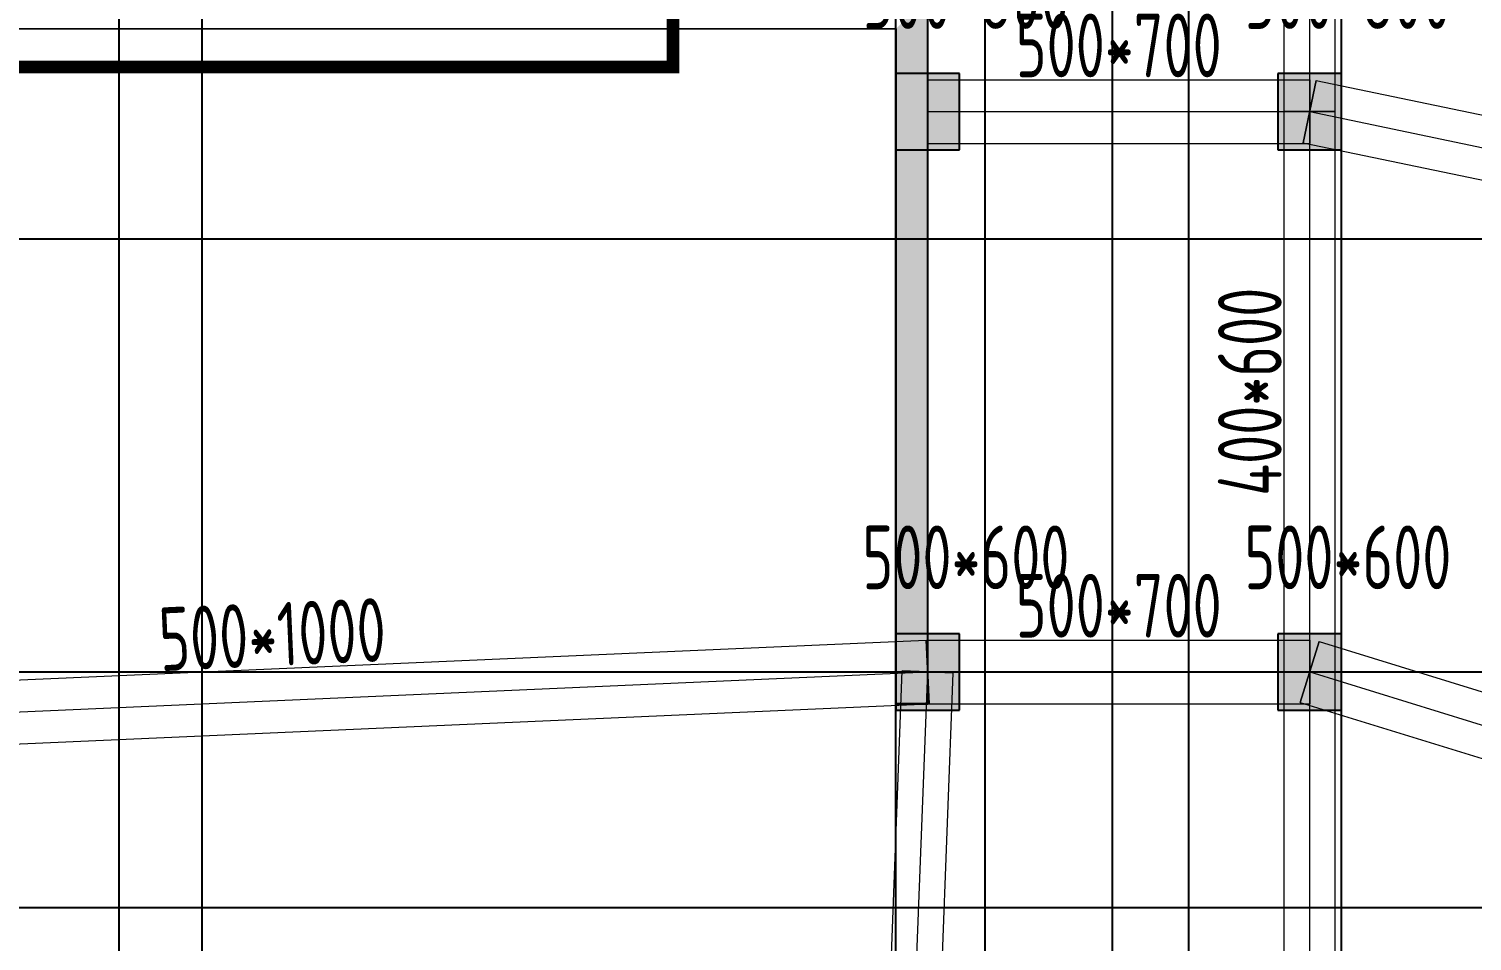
# Model space of a CAD drawing. Extents: x 369444 to 684549, y -549309 to 575337.
# Drawn here: x 435564 to 446900, y 389893 to 397057 of the extents above; entities that cross this region are included whole.
import ezdxf

# ---------------------------------------------------------------- set-up
doc = ezdxf.new("R2010")
doc.units = 0
doc.header["$LTSCALE"] = 1000
doc.header["$MEASUREMENT"] = 0
doc.linetypes.add('DASH', pattern=[0.35, 0.25, -0.1])
for name, color, linetype, lineweight, true_color in [('-1-0-1', 7, 'Continuous', 0, 0xc0c0c0), ('-1-1-2', 7, 'Continuous', 0, 0xc0c0c0), ('-2-0-1', 1, 'Continuous', 0, 0xff0000), ('-2-1-2', 9, 'Continuous', 0, 0x808080), ('1-6-1', 7, 'Continuous', 0, 0x55ff55), ('1-6-2', 7, 'Continuous', 0, 0x55ff55), ('11-6-1', 2, 'Continuous', 0, 0xffff00), ('11-6-2', 2, 'Continuous', 0, 0xffff00), ('11-6-5', 2, 'Continuous', 0, 0xffff00), ('12-6-1', 4, 'Continuous', 0, 0x00ffff), ('12-6-2', 4, 'Continuous', 0, 0x00ffff), ('12-6-5', 4, 'Continuous', 0, 0x00ffff)]:
    doc.layers.add(name, color=color, linetype=linetype, lineweight=lineweight, true_color=true_color)
for name, color, linetype in [('A-WALL-HATCH', 8, 'Continuous'), ('COLUMN', 9, 'Continuous'), ('DOTE', 1, 'Continuous'), ('PUB_HATCH', 8, 'Continuous'), ('WALL', 9, 'Continuous'), ('WINDOW', 4, 'Continuous'), ('防火分区线', 7, 'Continuous')]:
    doc.layers.add(name, color=color, linetype=linetype)
doc.styles.add('yjkcad', font='yjkeng.shx', dxfattribs={"width": 0.7, "height": 250, "bigfont": 'yjkchn.shx'})

msp = doc.modelspace()

# ---------------------------------------------------------------- hatches: boundary and pattern name
at = {"layer": 'A-WALL-HATCH'}
for points in [[(442874.7, 396106.5), (442874.7, 396706.5), (442374.7, 396706.5), (442374.7, 396106.5)], [(445874.7, 396106.5), (445874.7, 396706.5), (445374.7, 396706.5), (445374.7, 396106.5)], [(442874.7, 391706.6), (442874.7, 392306.6), (442374.7, 392306.6), (442374.7, 391706.6)], [(445874.7, 391706.6), (445874.7, 392306.6), (445374.7, 392306.6), (445374.7, 391706.6)]]:
    msp.add_hatch(color=256, dxfattribs=at).paths.add_polyline_path(points)
at = {"layer": 'PUB_HATCH'}
msp.add_hatch(color=256, dxfattribs=at).paths.add_polyline_path([(442374.6, 397057), (442374.6, 391757), (442624.6, 391757), (442624.6, 397307)])

# ---------------------------------------------------------------- linework, layer by layer
at = {"layer": '-1-0-1', "color": 0}
for p in [(442624.4, 396406.9, -3600), (445624.4, 396406.9, -3600), (442624.3, 392007.1, -3600), (445624.3, 392007.1, -3600)]:
    msp.add_point(p, dxfattribs=at)
at = {"layer": '-1-1-2', "color": 0}
for p, q in [((442624.4, 396406.9, -3600), (442624.4, 396406.9)), ((445624.4, 396406.9, -3600), (445624.4, 396406.9)), ((442624.3, 392007.1, -3600), (442624.3, 392007.1)), ((445624.3, 392007.1, -3600), (445624.3, 392007.1))]:
    msp.add_line(p, q, dxfattribs=at)
at = {"layer": '-2-0-1', "color": 0}
for p, q in [((445624.4, 396406.9, -3600), (445624.4, 401756.9, -3600)), ((442624.4, 396406.9, -3600), (442624.4, 397181.9, -3600)), ((442624.3, 392007.1, -3600), (442624.4, 396406.9, -3600)), ((442624.4, 396406.9, -3600), (445624.4, 396406.9, -3600)), ((445624.3, 392007.1, -3600), (445624.4, 396406.9, -3600)), ((445624.4, 396406.9, -3600), (451624.3, 395157.1, -3600)), ((432374.3, 391556.9, -3600), (442624.3, 392007.1, -3600)), ((442374.3, 385457, -3600), (442624.3, 392007.1, -3600)), ((442624.3, 392007.1, -3600), (445624.3, 392007.1, -3600)), ((445624.3, 385407.1, -3600), (445624.3, 392007.1, -3600)), ((445624.3, 392007.1, -3600), (451624.3, 390157.1, -3600))]:
    msp.add_line(p, q, dxfattribs=at)
at = {"layer": '-2-1-2', "color": 0}
for p, q in [((445624.4, 396406.9), (445624.4, 401756.9)), ((442624.4, 396406.9), (442624.4, 397181.9)), ((442624.3, 392007.1), (442624.4, 396406.9)), ((442624.4, 396406.9), (445624.4, 396406.9)), ((445624.3, 392007.1), (445624.4, 396406.9)), ((445624.4, 396406.9), (451624.3, 395157.1)), ((432374.3, 391556.9), (442624.3, 392007.1)), ((442374.3, 385457), (442624.3, 392007.1)), ((442624.3, 392007.1), (445624.3, 392007.1)), ((445624.3, 385407.1), (445624.3, 392007.1)), ((445624.3, 392007.1), (451624.3, 390157.1))]:
    msp.add_line(p, q, dxfattribs=at)
at = {"layer": '1-6-1', "color": 0}
for p, q in [((442624.4, 397306.9), (442624.4, 396406.9)), ((442624.4, 396406.9, -3600), (442624.4, 397306.9, -3600)), ((435699.4, 397056.9), (432624.4, 397056.9)), ((432624.4, 397056.9, -3600), (435699.4, 397056.9, -3600)), ((435699.4, 397056.9), (435699.4, 397056.9, -3600)), ((440249.4, 397056.9), (435699.4, 397056.9)), ((435699.4, 397056.9, -3600), (440249.4, 397056.9, -3600)), ((435699.4, 397056.9, -3600), (435699.4, 397056.9)), ((440249.4, 397056.9, -3600), (440249.4, 397056.9)), ((440249.4, 397056.9), (440249.4, 397056.9, -3600)), ((442374.4, 397056.9), (440249.4, 397056.9)), ((440249.4, 397056.9, -3600), (442374.4, 397056.9, -3600)), ((442374.4, 397056.9, -3600), (442374.4, 396406.9, -3600)), ((442374.4, 397056.9), (442374.4, 397056.9, -3600)), ((442374.4, 396406.9), (442374.4, 397056.9)), ((442374.4, 397056.9, -3600), (442374.4, 397056.9)), ((442374.4, 396406.9, -3600), (442374.3, 392007.1, -3600)), ((442374.3, 392007.1), (442374.4, 396406.9)), ((442374.4, 396406.9, -3600), (442374.4, 396406.9)), ((442374.4, 396406.9), (442374.4, 396406.9, -3600)), ((442624.4, 396406.9), (442624.3, 392007.1)), ((442624.3, 392007.1, -3600), (442624.4, 396406.9, -3600)), ((442624.4, 396406.9), (442624.4, 396406.9, -3600)), ((442624.4, 396406.9, -3600), (442624.4, 396406.9)), ((442374.3, 392007.1, -3600), (442374.3, 392007.1)), ((442374.3, 392007.1, -3600), (442624.3, 392007.1, -3600)), ((442374.3, 392007.1), (442374.3, 392007.1, -3600)), ((442624.3, 392007.1), (442374.3, 392007.1)), ((442624.3, 392007.1), (442624.3, 392007.1, -3600)), ((442624.3, 392007.1, -3600), (442624.3, 392007.1))]:
    msp.add_line(p, q, dxfattribs=at)
at = {"layer": '1-6-2', "color": 0}
for p, q in [((442624.4, 397181.9), (442624.4, 396406.9)), ((442624.4, 396406.9, -3600), (442624.4, 397181.9, -3600)), ((442624.4, 396406.9), (442624.3, 392007.1)), ((442624.3, 392007.1, -3600), (442624.4, 396406.9, -3600)), ((442624.4, 396406.9), (442624.4, 396406.9, -3600)), ((442624.4, 396406.9, -3600), (442624.4, 396406.9)), ((442624.3, 392007.1), (442624.3, 392007.1, -3600))]:
    msp.add_line(p, q, dxfattribs=at)
at = {"layer": '11-6-1', "color": 0}
for p, q in [((442374.4, 396706.9), (442374.4, 396106.9)), ((442874.4, 396706.9), (442374.4, 396706.9)), ((442374.4, 396706.9, -3600), (442374.4, 396106.9, -3600)), ((442874.4, 396706.9, -3600), (442374.4, 396706.9, -3600)), ((442374.4, 396706.9, -3600), (442374.4, 396706.9)), ((442874.4, 396106.9), (442874.4, 396706.9)), ((442874.4, 396106.9, -3600), (442874.4, 396706.9, -3600)), ((442874.4, 396706.9, -3600), (442874.4, 396706.9)), ((445374.4, 396706.9), (445374.4, 396106.9)), ((445874.4, 396706.9), (445374.4, 396706.9)), ((445374.4, 396706.9, -3600), (445374.4, 396106.9, -3600)), ((445874.4, 396706.9, -3600), (445374.4, 396706.9, -3600)), ((445374.4, 396706.9, -3600), (445374.4, 396706.9)), ((445874.4, 396106.9), (445874.4, 396706.9)), ((445874.4, 396106.9, -3600), (445874.4, 396706.9, -3600)), ((445874.4, 396706.9, -3600), (445874.4, 396706.9)), ((442374.4, 396106.9), (442874.4, 396106.9)), ((442374.4, 396106.9, -3600), (442874.4, 396106.9, -3600)), ((442374.4, 396106.9, -3600), (442374.4, 396106.9)), ((442874.4, 396106.9, -3600), (442874.4, 396106.9)), ((445374.4, 396106.9), (445874.4, 396106.9)), ((445374.4, 396106.9, -3600), (445874.4, 396106.9, -3600)), ((445374.4, 396106.9, -3600), (445374.4, 396106.9)), ((445874.4, 396106.9, -3600), (445874.4, 396106.9)), ((442374.3, 392307.1, -5100), (442374.3, 391707.1, -5100)), ((442874.3, 392307.1, -5100), (442374.3, 392307.1, -5100)), ((442374.3, 392307.1, -8700), (442374.3, 391707.1, -8700)), ((442874.3, 392307.1, -8700), (442374.3, 392307.1, -8700)), ((442374.3, 392307.1, -8700), (442374.3, 392307.1, -5100)), ((442874.3, 391707.1, -5100), (442874.3, 392307.1, -5100)), ((442874.3, 391707.1, -8700), (442874.3, 392307.1, -8700)), ((442874.3, 392307.1, -8700), (442874.3, 392307.1, -5100)), ((445374.3, 392307.1), (445374.3, 391707.1)), ((445874.3, 392307.1), (445374.3, 392307.1)), ((445374.3, 392307.1, -3600), (445374.3, 391707.1, -3600)), ((445874.3, 392307.1, -3600), (445374.3, 392307.1, -3600)), ((445374.3, 392307.1, -3600), (445374.3, 392307.1)), ((445874.3, 391707.1), (445874.3, 392307.1)), ((445874.3, 391707.1, -3600), (445874.3, 392307.1, -3600)), ((445874.3, 392307.1, -3600), (445874.3, 392307.1)), ((442374.3, 391707.1, -5100), (442874.3, 391707.1, -5100)), ((442374.3, 391707.1, -8700), (442874.3, 391707.1, -8700)), ((442374.3, 391707.1, -8700), (442374.3, 391707.1, -5100)), ((442874.3, 391707.1, -8700), (442874.3, 391707.1, -5100)), ((445374.3, 391707.1), (445874.3, 391707.1)), ((445374.3, 391707.1, -3600), (445874.3, 391707.1, -3600)), ((445374.3, 391707.1, -3600), (445374.3, 391707.1)), ((445874.3, 391707.1, -3600), (445874.3, 391707.1))]:
    msp.add_line(p, q, dxfattribs=at)
at = {"layer": '11-6-2', "color": 0}
for p, q in [((442624.4, 396406.9, -3600), (442624.4, 396406.9)), ((445624.4, 396406.9, -3600), (445624.4, 396406.9)), ((442624.3, 392007.1, -8700), (442624.3, 392007.1, -5100)), ((445624.3, 392007.1, -3600), (445624.3, 392007.1))]:
    msp.add_line(p, q, dxfattribs=at)
at = {"layer": '12-6-1', "color": 0}
for p, q in [((445424.4, 396406.9, -5100), (445424.4, 401756.9, -5100)), ((445424.4, 396406.9, -5900), (445424.4, 401756.9, -5900)), ((445824.4, 396406.9, -5100), (445824.4, 401756.9, -5100)), ((445824.4, 396406.9, -5900), (445824.4, 401756.9, -5900)), ((442624.4, 396656.9), (442624.4, 396156.9)), ((442624.4, 396656.9, -700), (442624.4, 396656.9)), ((442624.4, 396156.9, -700), (442624.4, 396656.9, -700)), ((442624.4, 396656.9), (445624.4, 396656.9)), ((442624.4, 396656.9, -700), (445624.4, 396656.9, -700)), ((445675.4, 396651.7), (445573.4, 396162.2)), ((445573.4, 396162.2, -700), (445675.4, 396651.7, -700)), ((445624.4, 396656.9), (445624.4, 396156.9)), ((445624.4, 396656.9, -700), (445624.4, 396656.9)), ((445624.4, 396156.9, -700), (445624.4, 396656.9, -700)), ((445675.4, 396651.7, -700), (445675.4, 396651.7)), ((445675.4, 396651.7), (451675.3, 395401.8)), ((445675.4, 396651.7, -700), (451675.3, 395401.8, -700)), ((445424.3, 392007.1, -5100), (445424.4, 396406.9, -5100)), ((445424.3, 392007.1, -5700), (445424.4, 396406.9, -5700)), ((445424.4, 396406.9, -5100), (445824.4, 396406.9, -5100)), ((445424.4, 396406.9, -5900), (445424.4, 396406.9, -5100)), ((445824.4, 396406.9, -5900), (445424.4, 396406.9, -5900)), ((445424.4, 396406.9, -5100), (445824.4, 396406.9, -5100)), ((445424.4, 396406.9, -5700), (445424.4, 396406.9, -5100)), ((445824.4, 396406.9, -5700), (445424.4, 396406.9, -5700)), ((445824.3, 392007.1, -5100), (445824.4, 396406.9, -5100)), ((445824.3, 392007.1, -5700), (445824.4, 396406.9, -5700)), ((445824.4, 396406.9, -5100), (445824.4, 396406.9, -5900)), ((445824.4, 396406.9, -5100), (445824.4, 396406.9, -5700)), ((442624.4, 396156.9), (442624.4, 396156.9, -700)), ((442624.4, 396156.9), (445624.4, 396156.9)), ((442624.4, 396156.9, -700), (445624.4, 396156.9, -700)), ((445573.4, 396162.2), (445573.4, 396162.2, -700)), ((445573.4, 396162.2), (451573.3, 394912.3)), ((445573.4, 396162.2, -700), (451573.3, 394912.3, -700)), ((445624.4, 396156.9), (445624.4, 396156.9, -700)), ((432363.4, 391806.7, -5100), (442613.4, 392256.8, -5100)), ((432363.4, 391806.7, -6100), (442613.4, 392256.8, -6100)), ((442613.4, 392256.8, -5100), (442635.3, 391757.3, -5100)), ((442613.4, 392256.8, -6100), (442613.4, 392256.8, -5100)), ((442635.3, 391757.3, -6100), (442613.4, 392256.8, -6100)), ((442624.3, 392257.1), (442624.3, 391757.1)), ((442624.3, 392257.1, -700), (442624.3, 392257.1)), ((442624.3, 391757.1, -700), (442624.3, 392257.1, -700)), ((442624.3, 392257.1), (445624.3, 392257.1)), ((442624.3, 392257.1, -700), (445624.3, 392257.1, -700)), ((445698, 392246), (445550.7, 391768.2)), ((445550.7, 391768.2, -700), (445698, 392246, -700)), ((445624.3, 392257.1), (445624.3, 391757.1)), ((445624.3, 392257.1, -700), (445624.3, 392257.1)), ((445624.3, 391757.1, -700), (445624.3, 392257.1, -700)), ((445698, 392246, -700), (445698, 392246)), ((445698, 392246), (451698, 390396)), ((445698, 392246, -700), (451698, 390396, -700)), ((442174.5, 385464.6, -5100), (442424.5, 392014.7, -5100)), ((442174.5, 385464.6, -5900), (442424.5, 392014.7, -5900)), ((442424.5, 392014.7, -5100), (442824.2, 391999.4, -5100)), ((442424.5, 392014.7, -5900), (442424.5, 392014.7, -5100)), ((442824.2, 391999.4, -5900), (442424.5, 392014.7, -5900)), ((442574.2, 385449.4, -5100), (442824.2, 391999.4, -5100)), ((442574.2, 385449.4, -5900), (442824.2, 391999.4, -5900)), ((442824.2, 391999.4, -5100), (442824.2, 391999.4, -5900)), ((445424.3, 392007.1, -5100), (445824.3, 392007.1, -5100)), ((445424.3, 392007.1, -5900), (445424.3, 392007.1, -5100)), ((445824.3, 392007.1, -5900), (445424.3, 392007.1, -5900)), ((445424.3, 385407.1, -5100), (445424.3, 392007.1, -5100)), ((445424.3, 385407.1, -5900), (445424.3, 392007.1, -5900)), ((445424.3, 392007.1, -5100), (445824.3, 392007.1, -5100)), ((445424.3, 392007.1, -5700), (445424.3, 392007.1, -5100)), ((445824.3, 392007.1, -5700), (445424.3, 392007.1, -5700)), ((445824.3, 392007.1, -5100), (445824.3, 392007.1, -5900)), ((445824.3, 385407.1, -5100), (445824.3, 392007.1, -5100)), ((445824.3, 385407.1, -5900), (445824.3, 392007.1, -5900)), ((445824.3, 392007.1, -5100), (445824.3, 392007.1, -5700)), ((432385.3, 391307.2, -5100), (442635.3, 391757.3, -5100)), ((432385.3, 391307.2, -6100), (442635.3, 391757.3, -6100)), ((442624.3, 391757.1), (442624.3, 391757.1, -700)), ((442624.3, 391757.1), (445624.3, 391757.1)), ((442624.3, 391757.1, -700), (445624.3, 391757.1, -700)), ((442635.3, 391757.3, -5100), (442635.3, 391757.3, -6100)), ((445550.7, 391768.2), (445550.7, 391768.2, -700)), ((445550.7, 391768.2), (451550.7, 389918.2)), ((445550.7, 391768.2, -700), (451550.7, 389918.2, -700)), ((445624.3, 391757.1), (445624.3, 391757.1, -700))]:
    msp.add_line(p, q, dxfattribs=at)
at = {"layer": '12-6-2', "color": 0}
for p, q in [((445624.4, 396406.9, -5100), (445624.4, 401756.9, -5100)), ((442624.4, 396406.9), (445624.4, 396406.9)), ((445624.3, 392007.1, -5100), (445624.4, 396406.9, -5100)), ((445624.4, 396406.9), (451624.3, 395157.1)), ((432374.3, 391556.9, -5100), (442624.3, 392007.1, -5100)), ((442374.3, 385457, -5100), (442624.3, 392007.1, -5100)), ((442624.3, 392007.1), (445624.3, 392007.1)), ((445624.3, 392007.1), (451624.3, 390157.1)), ((445624.3, 385407.1, -5100), (445624.3, 392007.1, -5100))]:
    msp.add_line(p, q, dxfattribs=at)
at = {"layer": 'COLUMN', "color": 8}
for p, q in [((442874.7, 396706.5), (442374.7, 396706.5)), ((442374.7, 396706.5), (442374.7, 396106.5)), ((442874.7, 396106.5), (442874.7, 396706.5)), ((445874.7, 396706.5), (445374.7, 396706.5)), ((445374.7, 396706.5), (445374.7, 396106.5)), ((445874.7, 396106.5), (445874.7, 396706.5)), ((442374.7, 396106.5), (442874.7, 396106.5)), ((445374.7, 396106.5), (445874.7, 396106.5)), ((442874.7, 392306.6), (442374.7, 392306.6)), ((442374.7, 392306.6), (442374.7, 391706.6)), ((442874.7, 391706.6), (442874.7, 392306.6)), ((445874.7, 392306.6), (445374.7, 392306.6)), ((445374.7, 392306.6), (445374.7, 391706.6)), ((445874.7, 391706.6), (445874.7, 392306.6)), ((442374.7, 391706.6), (442874.7, 391706.6)), ((445374.7, 391706.6), (445874.7, 391706.6))]:
    msp.add_line(p, q, dxfattribs=at)
at = {"layer": 'DOTE', "color": 8}
for p, q in [((436274.5, 59364.2), (436274.5, 476704.8)), ((436924.5, 59364.2), (436924.5, 476704.8)), ((442374.5, 261807), (442374.5, 476704.8)), ((443074.5, 59364.2), (443074.5, 476704.8)), ((444074.5, 261807), (444074.5, 476704.8)), ((444674.5, 261807), (444674.5, 476704.8)), ((445874.5, 59364.2), (445874.5, 476704.8))]:
    msp.add_line(p, q, dxfattribs=at)
at = {"layer": 'DOTE', "color": 8, "lineweight": -2}
for p, q in [((377844.4, 395407), (624570.9, 395407)), ((377844.4, 392007), (624570.9, 392007)), ((377844.4, 390157), (624570.9, 390157))]:
    msp.add_line(p, q, dxfattribs=at)
at = {"layer": 'WALL'}
for p, q in [((442624.6, 391757), (442624.6, 397307)), ((442374.6, 397057), (442374.6, 391757)), ((442374.6, 391757), (442624.6, 391757))]:
    msp.add_line(p, q, dxfattribs=at)
at = {"layer": 'WINDOW', "linetype": 'DASH'}
msp.add_line((442624.6, 391757), (442374.6, 391757), dxfattribs=at)
at = {"layer": '防火分区线', "color": 130, "linetype": 'DASH', "ltscale": 8, "const_width": 100}
msp.add_lwpolyline([(478324.6, 426257), (465574.6, 426257), (465574.6, 423442.4), (417774.5, 423406.6), (417774.5, 408842.7), (423274.5, 408842.8), (423274.5, 402407), (428674.5, 402407), (428674.5, 406442.7), (432374.5, 406442.7), (432374.5, 396756.9), (440624.5, 396756.9), (440624.5, 402156.9), (436024.6, 402156.9), (436024.6, 403807), (440674.5, 403807), (440674.5, 406106.9), (491024.6, 406106.9)], dxfattribs=at)
at = {"layer": '防火分区线', "color": 5, "linetype": 'DASH', "ltscale": 8, "const_width": 100}
msp.add_lwpolyline([(491024.5, 406106.7), (440674.5, 406106.7), (440674.5, 403806.9), (436024.5, 403806.7), (436024.5, 402156.7), (440624.5, 402156.7), (440624.5, 396756.7), (432374.5, 396756.7), (432374.5, 406442.6), (428674.5, 406442.6), (428674.5, 402407), (423274.5, 402407), (423274.5, 408906.8), (418974.5, 408906.7)], dxfattribs=at)

# ---------------------------------------------------------------- texts
at = {"layer": '11-6-5', "color": 0, "char_height": 500, "attachment_point": 8, "style": 'yjkcad'}
for insert in [(442924.4, 397056.9, -3600), (445924.4, 397056.9, -3600), (442924.3, 392657.1, -3600), (445924.3, 392657.1, -3600)]:
    msp.add_mtext('500*600', dxfattribs=dict(at, insert=insert))
at = {"layer": '12-6-5', "color": 0, "char_height": 500, "attachment_point": 8, "style": 'yjkcad'}
for insert in [(444124.4, 396676.9), (444124.3, 392277.1)]:
    msp.add_mtext('500*700', dxfattribs=dict(at, insert=insert))
for s, insert, rotation in [('400*600', (445404.3, 394207), 90), ('500*1000', (437487.5, 392051.7), 2.51441)]:
    msp.add_mtext(s, dxfattribs=dict(at, insert=insert, rotation=rotation))

doc.saveas('drawing.dxf')
